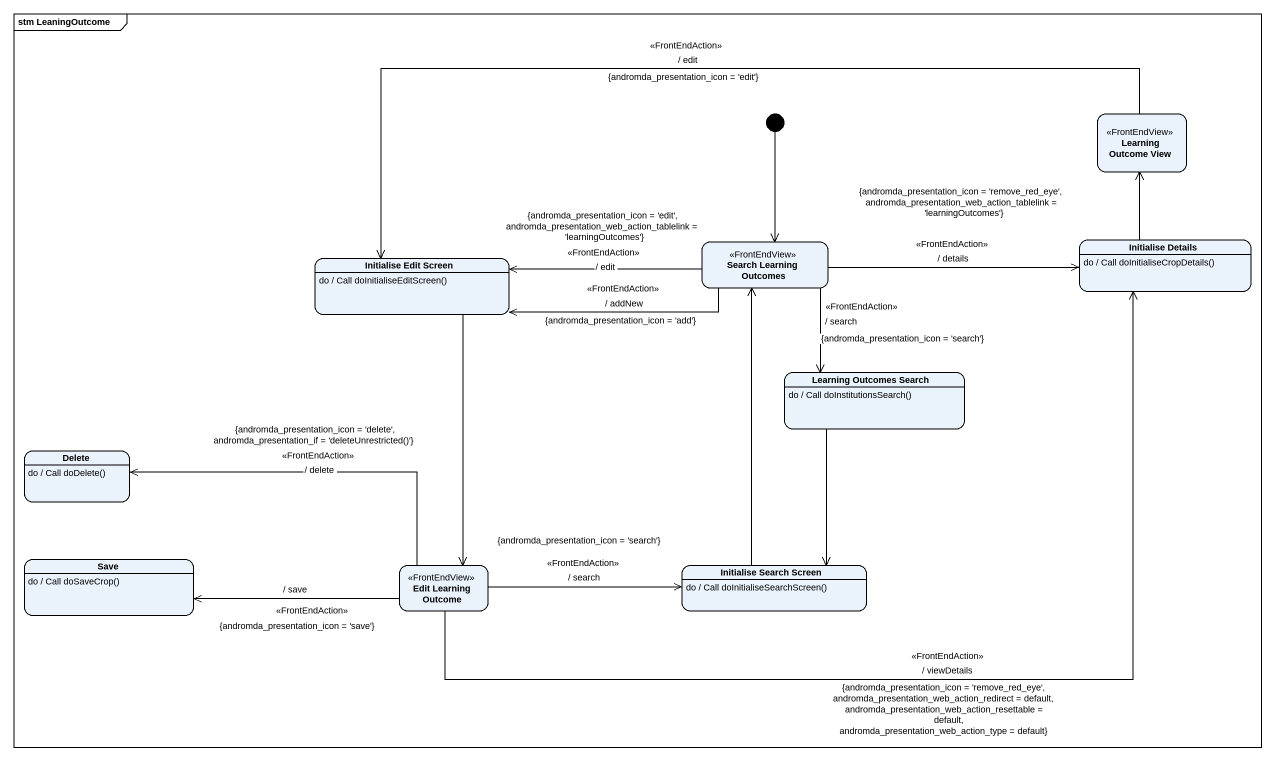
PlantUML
@startuml
mainframe stm LeaningOutcome
hide empty description
state "Learning Outcome View" as Learning_Outcome_View <<FrontEndView>>
state "Search Learning Outcomes" as Search_Learning_Outcomes <<FrontEndView>>
state "Initialise Details" as Initialise_Details
Initialise_Details : do / Call doInitialiseCropDetails()
state "Initialise Edit Screen" as Initialise_Edit_Screen
Initialise_Edit_Screen : do / Call doInitialiseEditScreen()
state "Learning Outcomes Search" as Learning_Outcomes_Search
Learning_Outcomes_Search : do / Call doInstitutionsSearch()
state Delete
Delete : do / Call doDelete()
state Save
Save : do / Call doSaveCrop()
state "Edit Learning Outcome" as Edit_Learning_Outcome <<FrontEndView>>
state "Initialise Search Screen" as Initialise_Search_Screen
Initialise_Search_Screen : do / Call doInitialiseSearchScreen()
[*] --> Search_Learning_Outcomes
Learning_Outcome_View -left-> Initialise_Edit_Screen : <<FrontEndAction>>\n/ edit\n{andromda_presentation_icon = 'edit'}
Search_Learning_Outcomes -right-> Initialise_Details : {andromda_presentation_icon = 'remove_red_eye', andromda_presentation_web_action_tablelink = 'learningOutcomes'}\n<<FrontEndAction>>\n/ details
Search_Learning_Outcomes -left-> Initialise_Edit_Screen : {andromda_presentation_icon = 'edit', andromda_presentation_web_action_tablelink = 'learningOutcomes'}\n<<FrontEndAction>>\n/ edit
Search_Learning_Outcomes -left-> Initialise_Edit_Screen : <<FrontEndAction>>\n/ addNew\n{andromda_presentation_icon = 'add'}
Search_Learning_Outcomes --> Learning_Outcomes_Search : <<FrontEndAction>>\n/ search\n{andromda_presentation_icon = 'search'}
Initialise_Details -up-> Learning_Outcome_View
Initialise_Edit_Screen --> Edit_Learning_Outcome
Learning_Outcomes_Search --> Initialise_Search_Screen
Edit_Learning_Outcome -right-> Initialise_Details : <<FrontEndAction>>\n/ viewDetails\n{andromda_presentation_icon = 'remove_red_eye', andromda_presentation_web_action_redirect = default, andromda_presentation_web_action_resettable = default, andromda_presentation_web_action_type = default}
Edit_Learning_Outcome -left-> Delete : {andromda_presentation_icon = 'delete', andromda_presentation_if = 'deleteUnrestricted()'}\n<<FrontEndAction>>\n/ delete
Edit_Learning_Outcome -left-> Save : / save\n<<FrontEndAction>>\n{andromda_presentation_icon = 'save'}
Edit_Learning_Outcome -right-> Initialise_Search_Screen : {andromda_presentation_icon = 'search'}\n<<FrontEndAction>>\n/ search
Initialise_Search_Screen -up-> Search_Learning_Outcomes
@enduml
